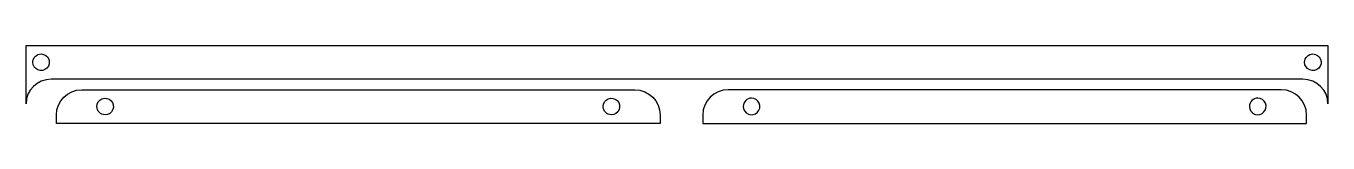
# Model space of a CAD drawing. Header units: millimetres. Extents: x 0 to 386, y 0 to 23.
import ezdxf

# ---------------------------------------------------------------- set-up
doc = ezdxf.new("R2010")
doc.units = ezdxf.units.MM
doc.layers.get('0').update_dxf_attribs({"linetype": 'CONTINUOUS'})

msp = doc.modelspace()

# ---------------------------------------------------------------- linework, layer by layer
at = {"color": 1}
for points in [[(0.045832, 23.166604), (386.053912, 23.166604), (386.053922, 5.854633)], [(0.045832, 5.854633), (0.045832, 23.166604)], [(378.630812, 13.170666), (7.468942, 13.170666)], [(16.542, 10.042424), (180.542, 10.042424)], [(372.204, 10.046782), (208.204, 10.046782)], [(9.042, 0.046514), (9.042, 2.542424)], [(188.042, 2.542424), (188.042, 0.046514), (9.042, 0.046514)], [(200.704, 2.546782), (200.704, 0.050772), (379.704, 0.050772)], [(379.704, 0.050772), (379.704, 2.546782)]]:
    msp.add_lwpolyline(points, dxfattribs=at)
for points in [[(4.50428, 20.670564)], [(381.59529, 20.670564)], [(21.03804, 5.087894)], [(171.130043, 5.087894)], [(212.70004, 5.092324)], [(362.792043, 5.092324)]]:
    msp.add_lwpolyline(points, close=True, dxfattribs=at)
for points in [[(2.046653, 18.212937), (2.046653, 18.86474), (2.305581, 19.489847), (2.766475, 19.950742)], [(2.766475, 19.950742), (3.22737, 20.411636), (3.852477, 20.670564), (4.50428, 20.670564)], [(4.50428, 20.670564), (5.498297, 20.670564), (6.394437, 20.071782), (6.774831, 19.15343)], [(379.137663, 18.212937), (379.137663, 19.570247), (380.23798, 20.670564), (381.59529, 20.670564)], [(381.59529, 20.670564), (382.589307, 20.670564), (383.485447, 20.071782), (383.865841, 19.15343)], [(3.563787, 15.942385), (2.645435, 16.322779), (2.046653, 17.218919), (2.046653, 18.212937)], [(6.242085, 16.475132), (5.539208, 15.772256), (4.482139, 15.561992), (3.563787, 15.942385)], [(6.774831, 19.15343), (7.155225, 18.235078), (6.944961, 17.178009), (6.242085, 16.475132)], [(380.654797, 15.942385), (379.736445, 16.322779), (379.137663, 17.218919), (379.137663, 18.212937)], [(383.333095, 16.475132), (382.630218, 15.772256), (381.573149, 15.561992), (380.654797, 15.942385)], [(383.865841, 19.15343), (384.246235, 18.235078), (384.035971, 17.178009), (383.333095, 16.475132)], [(7.468942, 13.170666), (3.356542, 13.170666), (0.045832, 9.907716), (0.045832, 5.854633)], [(386.053922, 5.854633), (386.053922, 9.907716), (382.743212, 13.170666), (378.630812, 13.170666)], [(9.042, 2.542424), (9.042, 6.697424), (12.387, 10.042424), (16.542, 10.042424)], [(22.555174, 7.358445), (23.473526, 7.738839), (24.530595, 7.528575), (25.233472, 6.825698)], [(172.647177, 7.358445), (173.565529, 7.738839), (174.622598, 7.528575), (175.325475, 6.825698)], [(180.542, 10.042424), (184.697, 10.042424), (188.042, 6.697424), (188.042, 2.542424)], [(208.204, 10.046782), (204.049, 10.046782), (200.704, 6.701782), (200.704, 2.546782)], [(379.704, 2.546782), (379.704, 6.701782), (376.359, 10.046782), (372.204, 10.046782)], [(21.03804, 5.087894), (21.03804, 6.081911), (21.636822, 6.978051), (22.555174, 7.358445)], [(21.757862, 3.350089), (21.296968, 3.810983), (21.03804, 4.43609), (21.03804, 5.087894)], [(25.766218, 4.1474), (25.385824, 3.229048), (24.489684, 2.630267), (23.495667, 2.630267)], [(25.233472, 6.825698), (25.936348, 6.122822), (26.146612, 5.065753), (25.766218, 4.1474)], [(171.130043, 5.087894), (171.130043, 6.081911), (171.728825, 6.978051), (172.647177, 7.358445)], [(171.849865, 3.350089), (171.388971, 3.810983), (171.130043, 4.43609), (171.130043, 5.087894)], [(175.858221, 4.1474), (175.477827, 3.229048), (174.581687, 2.630267), (173.58767, 2.630267)], [(175.325475, 6.825698), (176.028351, 6.122822), (176.238615, 5.065753), (175.858221, 4.1474)], [(213.419862, 6.830128), (212.958968, 6.369234), (212.70004, 5.744127), (212.70004, 5.092324)], [(212.70004, 5.092324), (212.70004, 4.098306), (213.298822, 3.202166), (214.217174, 2.821772)], [(215.157667, 7.549951), (214.505864, 7.549951), (213.880757, 7.291023), (213.419862, 6.830128)], [(217.428218, 6.032817), (217.047824, 6.951169), (216.151684, 7.549951), (215.157667, 7.549951)], [(216.895472, 3.354519), (217.598348, 4.057395), (217.808612, 5.114464), (217.428218, 6.032817)], [(363.511865, 6.830128), (363.050971, 6.369234), (362.792043, 5.744127), (362.792043, 5.092324)], [(362.792043, 5.092324), (362.792043, 4.098306), (363.390825, 3.202166), (364.309177, 2.821772)], [(365.24967, 7.549951), (364.597867, 7.549951), (363.97276, 7.291023), (363.511865, 6.830128)], [(367.520221, 6.032817), (367.139827, 6.951169), (366.243687, 7.549951), (365.24967, 7.549951)], [(366.987475, 3.354519), (367.690351, 4.057395), (367.900615, 5.114464), (367.520221, 6.032817)], [(23.495667, 2.630267), (22.843864, 2.630267), (22.218757, 2.889194), (21.757862, 3.350089)], [(173.58767, 2.630267), (172.935867, 2.630267), (172.31076, 2.889194), (171.849865, 3.350089)], [(214.217174, 2.821772), (215.135526, 2.441378), (216.192595, 2.651642), (216.895472, 3.354519)], [(364.309177, 2.821772), (365.227529, 2.441378), (366.284598, 2.651642), (366.987475, 3.354519)]]:
    msp.add_open_spline(points, degree=3, dxfattribs=at)

doc.saveas('drawing.dxf')
